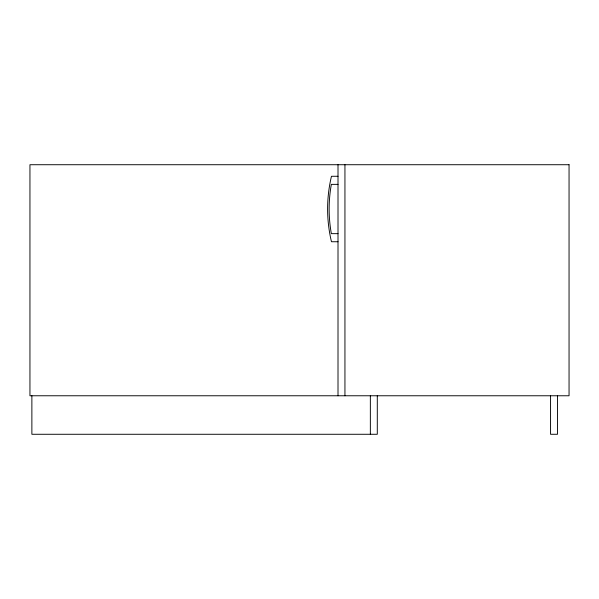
<?xml version="1.0" encoding="UTF-8"?>
<svg xmlns="http://www.w3.org/2000/svg" width="599" height="599" viewBox="0 0 599 599"><rect width="100%" height="100%" fill="white"/><g stroke="black" fill="none" stroke-linecap="round" stroke-linejoin="round"><path stroke-width="0.9" d="M338.008 176.278L331.464 176.278A141.035 141.035 0 0 0 331.464 241.741L338.008 241.741M338.008 184.365L331.344 184.365A139.492 139.492 0 0 0 331.344 233.655L338.008 233.655M557.497 395.767L557.497 434.275L550.563 434.275L550.563 395.767M377.288 395.767L377.288 434.275L31.874 434.275L31.874 395.767M370.354 395.767L370.354 434.275M344.942 164.725L344.942 395.767M338.008 164.725L338.008 395.767M569.05 164.725L29.95 164.725L29.95 395.767L569.05 395.767L569.05 164.725"/></g></svg>
